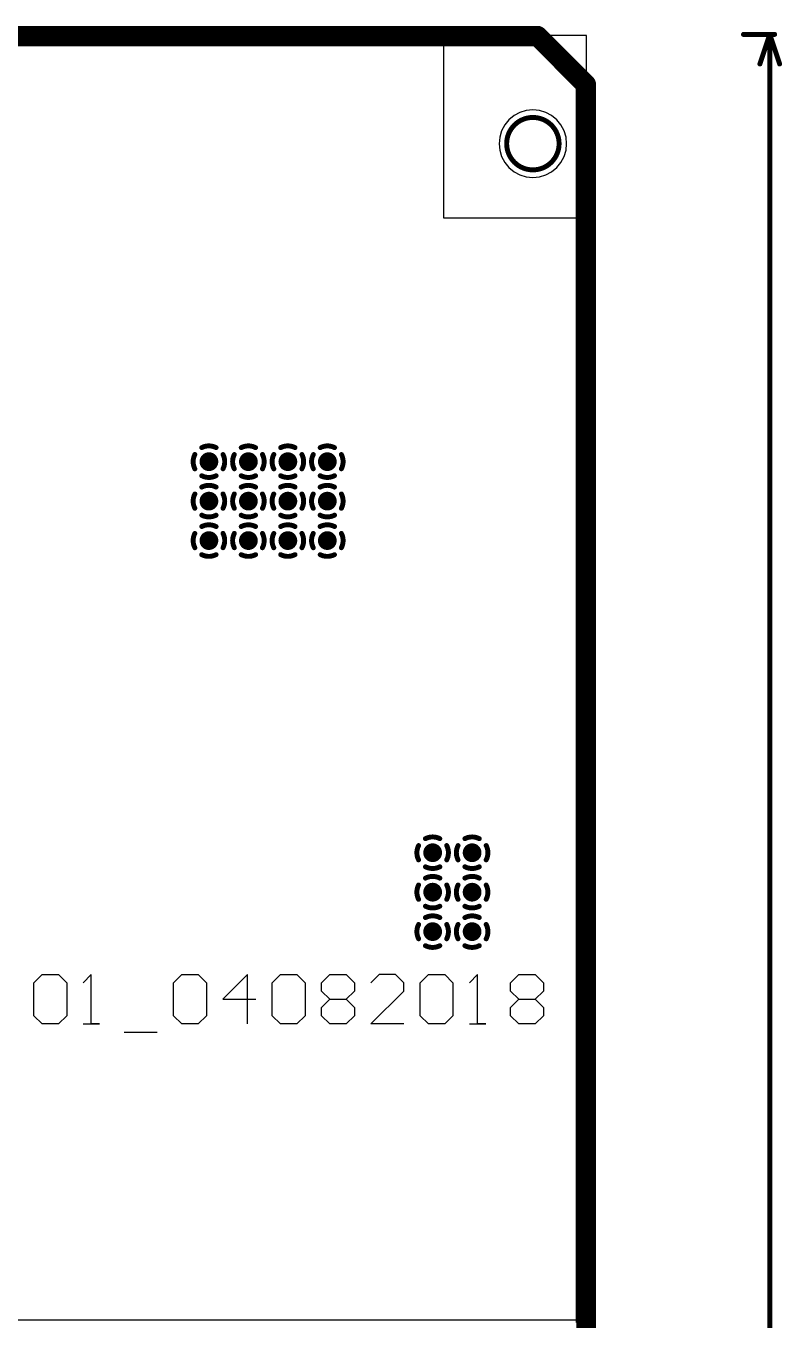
# Model space of a CAD drawing. Header units: millimetres. Extents: x 6.83 to 16.18, y 4.59 to 12.3.
# Drawn here: x 14.634 to 16.167, y 9.674 to 12.298 of the extents above; entities that cross this region are included whole.
import ezdxf

# ---------------------------------------------------------------- set-up
doc = ezdxf.new("R2010")
doc.units = ezdxf.units.MM
doc.header["$MEASUREMENT"] = 0
for name, color, linetype in [('BottomLayer', 5, 'Continuous'), ('BottomSolder', 6, 'Continuous'), ('InternalPlane1', 76, 'Continuous'), ('InternalPlane2', 16, 'Continuous'), ('KeepOutLayer', 6, 'Continuous'), ('Mechanical1', 6, 'Continuous'), ('MultiLayer', 9, 'Continuous'), ('TopLayer', 1, 'Continuous'), ('TopOverlay', 2, 'Continuous'), ('TopSolder', 216, 'Continuous'), ('ViaHoleLayer', 16, 'Continuous')]:
    doc.layers.add(name, color=color, linetype=linetype)

msp = doc.modelspace()

# ---------------------------------------------------------------- linework, layer by layer
at = {"layer": 'BottomLayer'}
for p, q in [((7.1247, 12.2624), (15.6656, 12.2624)), ((15.6656, 12.2624), (15.7548, 12.1732)), ((15.7548, 12.1732), (15.7548, 9.6739)), ((15.6359, 12.1224), (15.6241, 12.1161)), ((15.6488, 12.1263), (15.6359, 12.1224)), ((15.6621, 12.1276), (15.6488, 12.1263)), ((15.6755, 12.1263), (15.6621, 12.1276)), ((15.6883, 12.1224), (15.6755, 12.1263)), ((15.7002, 12.1161), (15.6883, 12.1224)), ((15.6052, 12.0972), (15.5988, 12.0854)), ((15.6137, 12.1076), (15.6052, 12.0972)), ((15.6241, 12.1161), (15.6137, 12.1076)), ((15.7105, 12.1076), (15.7002, 12.1161)), ((15.7191, 12.0972), (15.7105, 12.1076)), ((15.7254, 12.0854), (15.7191, 12.0972)), ((15.595, 12.0725), (15.5936, 12.0592)), ((15.5988, 12.0854), (15.595, 12.0725)), ((15.7293, 12.0725), (15.7254, 12.0854)), ((15.7306, 12.0592), (15.7293, 12.0725)), ((15.5936, 12.0592), (15.595, 12.0458)), ((15.595, 12.0458), (15.5988, 12.033)), ((15.7254, 12.033), (15.7293, 12.0458)), ((15.7293, 12.0458), (15.7306, 12.0592)), ((15.5988, 12.033), (15.6052, 12.0211)), ((15.6052, 12.0211), (15.6137, 12.0107)), ((15.7105, 12.0107), (15.7191, 12.0211)), ((15.7191, 12.0211), (15.7254, 12.033)), ((15.6137, 12.0107), (15.6241, 12.0022)), ((15.6241, 12.0022), (15.6359, 11.9959)), ((15.6359, 11.9959), (15.6488, 11.992)), ((15.6488, 11.992), (15.6621, 11.9907)), ((15.6621, 11.9907), (15.6755, 11.992)), ((15.6755, 11.992), (15.6883, 11.9959)), ((15.6883, 11.9959), (15.7002, 12.0022)), ((15.7002, 12.0022), (15.7105, 12.0107))]:
    msp.add_line(p, q, dxfattribs=at)
at = {"layer": 'BottomLayer', "const_width": 0.015}
for points in [[(14.998, 11.4145, 1), (15.013, 11.4145, 1)], [(15.078, 11.4145, 1), (15.093, 11.4145, 1)], [(15.158, 11.4145, 1), (15.173, 11.4145, 1)], [(15.238, 11.4145, 1), (15.253, 11.4145, 1)], [(14.998, 11.3345, 1), (15.013, 11.3345, 1)], [(15.078, 11.3345, 1), (15.093, 11.3345, 1)], [(15.158, 11.3345, 1), (15.173, 11.3345, 1)], [(15.238, 11.3345, 1), (15.253, 11.3345, 1)], [(14.998, 11.2545, 1), (15.013, 11.2545, 1)], [(15.078, 11.2545, 1), (15.093, 11.2545, 1)], [(15.158, 11.2545, 1), (15.173, 11.2545, 1)], [(15.238, 11.2545, 1), (15.253, 11.2545, 1)], [(15.4515, 10.6217, 1), (15.4665, 10.6217, 1)], [(15.5315, 10.6217, 1), (15.5465, 10.6217, 1)], [(15.4515, 10.5417, 1), (15.4665, 10.5417, 1)], [(15.5315, 10.5417, 1), (15.5465, 10.5417, 1)], [(15.4515, 10.4617, 1), (15.4665, 10.4617, 1)], [(15.5315, 10.4617, 1), (15.5465, 10.4617, 1)]]:
    msp.add_lwpolyline(points, format="xyb", close=True, dxfattribs=at)
at = {"layer": 'BottomSolder', "const_width": 0.019}
for points in [[(14.996, 11.4145, 1), (15.015, 11.4145, 1)], [(15.076, 11.4145, 1), (15.095, 11.4145, 1)], [(15.156, 11.4145, 1), (15.175, 11.4145, 1)], [(15.236, 11.4145, 1), (15.255, 11.4145, 1)], [(14.996, 11.3345, 1), (15.015, 11.3345, 1)], [(15.076, 11.3345, 1), (15.095, 11.3345, 1)], [(15.156, 11.3345, 1), (15.175, 11.3345, 1)], [(15.236, 11.3345, 1), (15.255, 11.3345, 1)], [(14.996, 11.2545, 1), (15.015, 11.2545, 1)], [(15.076, 11.2545, 1), (15.095, 11.2545, 1)], [(15.156, 11.2545, 1), (15.175, 11.2545, 1)], [(15.236, 11.2545, 1), (15.255, 11.2545, 1)], [(15.4495, 10.6217, 1), (15.4685, 10.6217, 1)], [(15.5295, 10.6217, 1), (15.5485, 10.6217, 1)], [(15.4495, 10.5417, 1), (15.4685, 10.5417, 1)], [(15.5295, 10.5417, 1), (15.5485, 10.5417, 1)], [(15.4495, 10.4617, 1), (15.4685, 10.4617, 1)], [(15.5295, 10.4617, 1), (15.5485, 10.4617, 1)]]:
    msp.add_lwpolyline(points, format="xyb", close=True, dxfattribs=at)
at = {"layer": 'InternalPlane1'}
for p, q in [((7.1287, 12.2579), (15.6633, 12.2579)), ((15.6633, 12.2579), (15.75, 12.1712)), ((15.75, 12.1712), (15.75, 9.6742)), ((15.75, 9.6742), (12.8226, 9.6742))]:
    msp.add_line(p, q, dxfattribs=at)
at = {"layer": 'InternalPlane1', "const_width": 0.04}
for points in [[(7.1086, 12.278), (15.6716, 12.278)], [(15.6716, 12.278), (15.7701, 12.1796)], [(15.7701, 4.9394), (15.7701, 12.1796)]]:
    msp.add_lwpolyline(points, dxfattribs=at)
at = {"layer": 'InternalPlane1'}
for points, const_width in [([(15.6616, 12.278, 1), (15.6816, 12.278, 1)], 0.02), ([(15.6616, 12.278, 1), (15.6816, 12.278, 1)], 0.02), ([(15.7601, 12.1796, 1), (15.7801, 12.1796, 1)], 0.02), ([(15.7601, 12.1796, 1), (15.7801, 12.1796, 1)], 0.02), ([(14.9885, 11.443, 1), (14.9935, 11.443, 1)], 0.005), ([(15.0175, 11.443, 1), (15.0225, 11.443, 1)], 0.005), ([(15.0685, 11.443, 1), (15.0735, 11.443, 1)], 0.005), ([(15.0975, 11.443, 1), (15.1025, 11.443, 1)], 0.005), ([(15.1485, 11.443, 1), (15.1535, 11.443, 1)], 0.005), ([(15.1775, 11.443, 1), (15.1825, 11.443, 1)], 0.005), ([(15.2285, 11.443, 1), (15.2335, 11.443, 1)], 0.005), ([(15.2575, 11.443, 1), (15.2625, 11.443, 1)], 0.005), ([(14.9745, 11.429, 1), (14.9795, 11.429, 1)], 0.005), ([(15.0315, 11.429, 1), (15.0365, 11.429, 1)], 0.005), ([(15.0545, 11.429, 1), (15.0595, 11.429, 1)], 0.005), ([(15.1115, 11.429, 1), (15.1165, 11.429, 1)], 0.005), ([(15.1345, 11.429, 1), (15.1395, 11.429, 1)], 0.005), ([(15.1915, 11.429, 1), (15.1965, 11.429, 1)], 0.005), ([(15.2145, 11.429, 1), (15.2195, 11.429, 1)], 0.005), ([(15.2715, 11.429, 1), (15.2765, 11.429, 1)], 0.005), ([(14.9745, 11.4, 1), (14.9795, 11.4, 1)], 0.005), ([(14.9885, 11.386, 1), (14.9935, 11.386, 1)], 0.005), ([(15.0175, 11.386, 1), (15.0225, 11.386, 1)], 0.005), ([(15.0315, 11.4, 1), (15.0365, 11.4, 1)], 0.005), ([(15.0545, 11.4, 1), (15.0595, 11.4, 1)], 0.005), ([(15.0685, 11.386, 1), (15.0735, 11.386, 1)], 0.005), ([(15.0975, 11.386, 1), (15.1025, 11.386, 1)], 0.005), ([(15.1115, 11.4, 1), (15.1165, 11.4, 1)], 0.005), ([(15.1345, 11.4, 1), (15.1395, 11.4, 1)], 0.005), ([(15.1485, 11.386, 1), (15.1535, 11.386, 1)], 0.005), ([(15.1775, 11.386, 1), (15.1825, 11.386, 1)], 0.005), ([(15.1915, 11.4, 1), (15.1965, 11.4, 1)], 0.005), ([(15.2145, 11.4, 1), (15.2195, 11.4, 1)], 0.005), ([(15.2285, 11.386, 1), (15.2335, 11.386, 1)], 0.005), ([(15.2575, 11.386, 1), (15.2625, 11.386, 1)], 0.005), ([(15.2715, 11.4, 1), (15.2765, 11.4, 1)], 0.005), ([(14.9885, 11.363, 1), (14.9935, 11.363, 1)], 0.005), ([(15.0175, 11.363, 1), (15.0225, 11.363, 1)], 0.005), ([(15.0685, 11.363, 1), (15.0735, 11.363, 1)], 0.005), ([(15.0975, 11.363, 1), (15.1025, 11.363, 1)], 0.005), ([(15.1485, 11.363, 1), (15.1535, 11.363, 1)], 0.005), ([(15.1775, 11.363, 1), (15.1825, 11.363, 1)], 0.005), ([(15.2285, 11.363, 1), (15.2335, 11.363, 1)], 0.005), ([(15.2575, 11.363, 1), (15.2625, 11.363, 1)], 0.005), ([(14.9745, 11.349, 1), (14.9795, 11.349, 1)], 0.005), ([(15.0315, 11.349, 1), (15.0365, 11.349, 1)], 0.005), ([(15.0545, 11.349, 1), (15.0595, 11.349, 1)], 0.005), ([(15.1115, 11.349, 1), (15.1165, 11.349, 1)], 0.005), ([(15.1345, 11.349, 1), (15.1395, 11.349, 1)], 0.005), ([(15.1915, 11.349, 1), (15.1965, 11.349, 1)], 0.005), ([(15.2145, 11.349, 1), (15.2195, 11.349, 1)], 0.005), ([(15.2715, 11.349, 1), (15.2765, 11.349, 1)], 0.005), ([(14.9745, 11.32, 1), (14.9795, 11.32, 1)], 0.005), ([(14.9885, 11.306, 1), (14.9935, 11.306, 1)], 0.005), ([(15.0175, 11.306, 1), (15.0225, 11.306, 1)], 0.005), ([(15.0315, 11.32, 1), (15.0365, 11.32, 1)], 0.005), ([(15.0545, 11.32, 1), (15.0595, 11.32, 1)], 0.005), ([(15.0685, 11.306, 1), (15.0735, 11.306, 1)], 0.005), ([(15.0975, 11.306, 1), (15.1025, 11.306, 1)], 0.005), ([(15.1115, 11.32, 1), (15.1165, 11.32, 1)], 0.005), ([(15.1345, 11.32, 1), (15.1395, 11.32, 1)], 0.005), ([(15.1485, 11.306, 1), (15.1535, 11.306, 1)], 0.005), ([(15.1775, 11.306, 1), (15.1825, 11.306, 1)], 0.005), ([(15.1915, 11.32, 1), (15.1965, 11.32, 1)], 0.005), ([(15.2145, 11.32, 1), (15.2195, 11.32, 1)], 0.005), ([(15.2285, 11.306, 1), (15.2335, 11.306, 1)], 0.005), ([(15.2575, 11.306, 1), (15.2625, 11.306, 1)], 0.005), ([(15.2715, 11.32, 1), (15.2765, 11.32, 1)], 0.005), ([(14.9885, 11.283, 1), (14.9935, 11.283, 1)], 0.005), ([(15.0175, 11.283, 1), (15.0225, 11.283, 1)], 0.005), ([(15.0685, 11.283, 1), (15.0735, 11.283, 1)], 0.005), ([(15.0975, 11.283, 1), (15.1025, 11.283, 1)], 0.005), ([(15.1485, 11.283, 1), (15.1535, 11.283, 1)], 0.005), ([(15.1775, 11.283, 1), (15.1825, 11.283, 1)], 0.005), ([(15.2285, 11.283, 1), (15.2335, 11.283, 1)], 0.005), ([(15.2575, 11.283, 1), (15.2625, 11.283, 1)], 0.005), ([(14.9745, 11.269, 1), (14.9795, 11.269, 1)], 0.005), ([(15.0315, 11.269, 1), (15.0365, 11.269, 1)], 0.005), ([(15.0545, 11.269, 1), (15.0595, 11.269, 1)], 0.005), ([(15.1115, 11.269, 1), (15.1165, 11.269, 1)], 0.005), ([(15.1345, 11.269, 1), (15.1395, 11.269, 1)], 0.005), ([(15.1915, 11.269, 1), (15.1965, 11.269, 1)], 0.005), ([(15.2145, 11.269, 1), (15.2195, 11.269, 1)], 0.005), ([(15.2715, 11.269, 1), (15.2765, 11.269, 1)], 0.005), ([(14.9745, 11.24, 1), (14.9795, 11.24, 1)], 0.005), ([(14.9885, 11.226, 1), (14.9935, 11.226, 1)], 0.005), ([(15.0175, 11.226, 1), (15.0225, 11.226, 1)], 0.005), ([(15.0315, 11.24, 1), (15.0365, 11.24, 1)], 0.005), ([(15.0545, 11.24, 1), (15.0595, 11.24, 1)], 0.005), ([(15.0685, 11.226, 1), (15.0735, 11.226, 1)], 0.005), ([(15.0975, 11.226, 1), (15.1025, 11.226, 1)], 0.005), ([(15.1115, 11.24, 1), (15.1165, 11.24, 1)], 0.005), ([(15.1345, 11.24, 1), (15.1395, 11.24, 1)], 0.005), ([(15.1485, 11.226, 1), (15.1535, 11.226, 1)], 0.005), ([(15.1775, 11.226, 1), (15.1825, 11.226, 1)], 0.005), ([(15.1915, 11.24, 1), (15.1965, 11.24, 1)], 0.005), ([(15.2145, 11.24, 1), (15.2195, 11.24, 1)], 0.005), ([(15.2285, 11.226, 1), (15.2335, 11.226, 1)], 0.005), ([(15.2575, 11.226, 1), (15.2625, 11.226, 1)], 0.005), ([(15.2715, 11.24, 1), (15.2765, 11.24, 1)], 0.005), ([(15.4419, 10.6502, 1), (15.4469, 10.6502, 1)], 0.005), ([(15.471, 10.6502, 1), (15.476, 10.6502, 1)], 0.005), ([(15.5219, 10.6502, 1), (15.5269, 10.6502, 1)], 0.005), ([(15.551, 10.6502, 1), (15.556, 10.6502, 1)], 0.005), ([(15.428, 10.6362, 1), (15.433, 10.6362, 1)], 0.005), ([(15.485, 10.6362, 1), (15.49, 10.6362, 1)], 0.005), ([(15.508, 10.6362, 1), (15.513, 10.6362, 1)], 0.005), ([(15.565, 10.6362, 1), (15.57, 10.6362, 1)], 0.005), ([(15.428, 10.6072, 1), (15.433, 10.6072, 1)], 0.005), ([(15.485, 10.6072, 1), (15.49, 10.6072, 1)], 0.005), ([(15.508, 10.6072, 1), (15.513, 10.6072, 1)], 0.005), ([(15.565, 10.6072, 1), (15.57, 10.6072, 1)], 0.005), ([(15.4419, 10.5932, 1), (15.4469, 10.5932, 1)], 0.005), ([(15.4419, 10.5702, 1), (15.4469, 10.5702, 1)], 0.005), ([(15.471, 10.5932, 1), (15.476, 10.5932, 1)], 0.005), ([(15.471, 10.5702, 1), (15.476, 10.5702, 1)], 0.005), ([(15.5219, 10.5932, 1), (15.5269, 10.5932, 1)], 0.005), ([(15.5219, 10.5702, 1), (15.5269, 10.5702, 1)], 0.005), ([(15.551, 10.5932, 1), (15.556, 10.5932, 1)], 0.005), ([(15.551, 10.5702, 1), (15.556, 10.5702, 1)], 0.005), ([(15.428, 10.5562, 1), (15.433, 10.5562, 1)], 0.005), ([(15.485, 10.5562, 1), (15.49, 10.5562, 1)], 0.005), ([(15.508, 10.5562, 1), (15.513, 10.5562, 1)], 0.005), ([(15.565, 10.5562, 1), (15.57, 10.5562, 1)], 0.005), ([(15.428, 10.5272, 1), (15.433, 10.5272, 1)], 0.005), ([(15.485, 10.5272, 1), (15.49, 10.5272, 1)], 0.005), ([(15.508, 10.5272, 1), (15.513, 10.5272, 1)], 0.005), ([(15.565, 10.5272, 1), (15.57, 10.5272, 1)], 0.005), ([(15.4419, 10.5132, 1), (15.4469, 10.5132, 1)], 0.005), ([(15.471, 10.5132, 1), (15.476, 10.5132, 1)], 0.005), ([(15.5219, 10.5132, 1), (15.5269, 10.5132, 1)], 0.005), ([(15.551, 10.5132, 1), (15.556, 10.5132, 1)], 0.005), ([(15.428, 10.4762, 1), (15.433, 10.4762, 1)], 0.005), ([(15.4419, 10.4902, 1), (15.4469, 10.4902, 1)], 0.005), ([(15.471, 10.4902, 1), (15.476, 10.4902, 1)], 0.005), ([(15.485, 10.4762, 1), (15.49, 10.4762, 1)], 0.005), ([(15.508, 10.4762, 1), (15.513, 10.4762, 1)], 0.005), ([(15.5219, 10.4902, 1), (15.5269, 10.4902, 1)], 0.005), ([(15.551, 10.4902, 1), (15.556, 10.4902, 1)], 0.005), ([(15.565, 10.4762, 1), (15.57, 10.4762, 1)], 0.005), ([(15.428, 10.4472, 1), (15.433, 10.4472, 1)], 0.005), ([(15.485, 10.4472, 1), (15.49, 10.4472, 1)], 0.005), ([(15.508, 10.4472, 1), (15.513, 10.4472, 1)], 0.005), ([(15.565, 10.4472, 1), (15.57, 10.4472, 1)], 0.005), ([(15.4419, 10.4332, 1), (15.4469, 10.4332, 1)], 0.005), ([(15.471, 10.4332, 1), (15.476, 10.4332, 1)], 0.005), ([(15.5219, 10.4332, 1), (15.5269, 10.4332, 1)], 0.005), ([(15.551, 10.4332, 1), (15.556, 10.4332, 1)], 0.005)]:
    msp.add_lwpolyline(points, format="xyb", close=True, dxfattribs=dict(at, const_width=const_width))
at = {"layer": 'InternalPlane1', "const_width": 0.01}
for points in [[(14.991, 11.443, -0.240079), (15.02, 11.443)], [(15.071, 11.443, -0.240079), (15.1, 11.443)], [(15.151, 11.443, -0.240079), (15.18, 11.443)], [(15.231, 11.443, -0.240079), (15.26, 11.443)], [(14.977, 11.4, -0.240079), (14.977, 11.429)], [(15.034, 11.429, -0.240079), (15.034, 11.4)], [(15.057, 11.4, -0.240079), (15.057, 11.429)], [(15.114, 11.429, -0.240079), (15.114, 11.4)], [(15.137, 11.4, -0.240079), (15.137, 11.429)], [(15.194, 11.429, -0.240079), (15.194, 11.4)], [(15.217, 11.4, -0.240079), (15.217, 11.429)], [(15.274, 11.429, -0.240079), (15.274, 11.4)], [(15.02, 11.386, -0.240079), (14.991, 11.386)], [(15.1, 11.386, -0.240079), (15.071, 11.386)], [(15.18, 11.386, -0.240079), (15.151, 11.386)], [(15.26, 11.386, -0.240079), (15.231, 11.386)], [(14.991, 11.363, -0.240079), (15.02, 11.363)], [(15.071, 11.363, -0.240079), (15.1, 11.363)], [(15.151, 11.363, -0.240079), (15.18, 11.363)], [(15.231, 11.363, -0.240079), (15.26, 11.363)], [(14.977, 11.32, -0.240079), (14.977, 11.349)], [(15.034, 11.349, -0.240079), (15.034, 11.32)], [(15.057, 11.32, -0.240079), (15.057, 11.349)], [(15.114, 11.349, -0.240079), (15.114, 11.32)], [(15.137, 11.32, -0.240079), (15.137, 11.349)], [(15.194, 11.349, -0.240079), (15.194, 11.32)], [(15.217, 11.32, -0.240079), (15.217, 11.349)], [(15.274, 11.349, -0.240079), (15.274, 11.32)], [(15.02, 11.306, -0.240079), (14.991, 11.306)], [(15.1, 11.306, -0.240079), (15.071, 11.306)], [(15.18, 11.306, -0.240079), (15.151, 11.306)], [(15.26, 11.306, -0.240079), (15.231, 11.306)], [(14.991, 11.283, -0.240079), (15.02, 11.283)], [(15.071, 11.283, -0.240079), (15.1, 11.283)], [(15.151, 11.283, -0.240079), (15.18, 11.283)], [(15.231, 11.283, -0.240079), (15.26, 11.283)], [(14.977, 11.24, -0.240079), (14.977, 11.269)], [(15.034, 11.269, -0.240079), (15.034, 11.24)], [(15.057, 11.24, -0.240079), (15.057, 11.269)], [(15.114, 11.269, -0.240079), (15.114, 11.24)], [(15.137, 11.24, -0.240079), (15.137, 11.269)], [(15.194, 11.269, -0.240079), (15.194, 11.24)], [(15.217, 11.24, -0.240079), (15.217, 11.269)], [(15.274, 11.269, -0.240079), (15.274, 11.24)], [(15.02, 11.226, -0.240079), (14.991, 11.226)], [(15.1, 11.226, -0.240079), (15.071, 11.226)], [(15.18, 11.226, -0.240079), (15.151, 11.226)], [(15.26, 11.226, -0.240079), (15.231, 11.226)], [(15.4444, 10.6502, -0.240079), (15.4735, 10.6502)], [(15.5244, 10.6502, -0.240079), (15.5535, 10.6502)], [(15.4305, 10.6072, -0.240079), (15.4305, 10.6362)], [(15.4875, 10.6362, -0.240079), (15.4875, 10.6072)], [(15.5105, 10.6072, -0.240079), (15.5105, 10.6362)], [(15.5675, 10.6362, -0.240079), (15.5675, 10.6072)], [(15.4735, 10.5932, -0.240079), (15.4444, 10.5932)], [(15.4444, 10.5702, -0.240079), (15.4735, 10.5702)], [(15.5535, 10.5932, -0.240079), (15.5244, 10.5932)], [(15.5244, 10.5702, -0.240079), (15.5535, 10.5702)], [(15.4305, 10.5272, -0.240079), (15.4305, 10.5562)], [(15.4875, 10.5562, -0.240079), (15.4875, 10.5272)], [(15.5105, 10.5272, -0.240079), (15.5105, 10.5562)], [(15.5675, 10.5562, -0.240079), (15.5675, 10.5272)], [(15.4735, 10.5132, -0.240079), (15.4444, 10.5132)], [(15.4444, 10.4902, -0.240079), (15.4735, 10.4902)], [(15.5535, 10.5132, -0.240079), (15.5244, 10.5132)], [(15.5244, 10.4902, -0.240079), (15.5535, 10.4902)], [(15.4305, 10.4472, -0.240079), (15.4305, 10.4762)], [(15.4875, 10.4762, -0.240079), (15.4875, 10.4472)], [(15.5105, 10.4472, -0.240079), (15.5105, 10.4762)], [(15.5675, 10.4762, -0.240079), (15.5675, 10.4472)], [(15.4735, 10.4332, -0.240079), (15.4444, 10.4332)], [(15.5535, 10.4332, -0.240079), (15.5244, 10.4332)]]:
    msp.add_lwpolyline(points, format="xyb", dxfattribs=at)
at = {"layer": 'InternalPlane2'}
for p, q in [((7.1287, 12.2579), (15.6633, 12.2579)), ((15.6633, 12.2579), (15.75, 12.1712)), ((15.75, 12.1712), (15.75, 9.6692))]:
    msp.add_line(p, q, dxfattribs=at)
at = {"layer": 'InternalPlane2', "const_width": 0.04}
for points in [[(7.1086, 12.278), (15.6716, 12.278)], [(15.6716, 12.278), (15.7701, 12.1796)], [(15.7701, 4.9394), (15.7701, 12.1796)]]:
    msp.add_lwpolyline(points, dxfattribs=at)
at = {"layer": 'InternalPlane2'}
for points, const_width in [([(15.6616, 12.278, 1), (15.6816, 12.278, 1)], 0.02), ([(15.6616, 12.278, 1), (15.6816, 12.278, 1)], 0.02), ([(15.7601, 12.1796, 1), (15.7801, 12.1796, 1)], 0.02), ([(15.7601, 12.1796, 1), (15.7801, 12.1796, 1)], 0.02), ([(14.9885, 11.443, 1), (14.9935, 11.443, 1)], 0.005), ([(15.0175, 11.443, 1), (15.0225, 11.443, 1)], 0.005), ([(15.0685, 11.443, 1), (15.0735, 11.443, 1)], 0.005), ([(15.0975, 11.443, 1), (15.1025, 11.443, 1)], 0.005), ([(15.1485, 11.443, 1), (15.1535, 11.443, 1)], 0.005), ([(15.1775, 11.443, 1), (15.1825, 11.443, 1)], 0.005), ([(15.2285, 11.443, 1), (15.2335, 11.443, 1)], 0.005), ([(15.2575, 11.443, 1), (15.2625, 11.443, 1)], 0.005), ([(14.9745, 11.429, 1), (14.9795, 11.429, 1)], 0.005), ([(15.0315, 11.429, 1), (15.0365, 11.429, 1)], 0.005), ([(15.0545, 11.429, 1), (15.0595, 11.429, 1)], 0.005), ([(15.1115, 11.429, 1), (15.1165, 11.429, 1)], 0.005), ([(15.1345, 11.429, 1), (15.1395, 11.429, 1)], 0.005), ([(15.1915, 11.429, 1), (15.1965, 11.429, 1)], 0.005), ([(15.2145, 11.429, 1), (15.2195, 11.429, 1)], 0.005), ([(15.2715, 11.429, 1), (15.2765, 11.429, 1)], 0.005), ([(14.9745, 11.4, 1), (14.9795, 11.4, 1)], 0.005), ([(14.9885, 11.386, 1), (14.9935, 11.386, 1)], 0.005), ([(15.0175, 11.386, 1), (15.0225, 11.386, 1)], 0.005), ([(15.0315, 11.4, 1), (15.0365, 11.4, 1)], 0.005), ([(15.0545, 11.4, 1), (15.0595, 11.4, 1)], 0.005), ([(15.0685, 11.386, 1), (15.0735, 11.386, 1)], 0.005), ([(15.0975, 11.386, 1), (15.1025, 11.386, 1)], 0.005), ([(15.1115, 11.4, 1), (15.1165, 11.4, 1)], 0.005), ([(15.1345, 11.4, 1), (15.1395, 11.4, 1)], 0.005), ([(15.1485, 11.386, 1), (15.1535, 11.386, 1)], 0.005), ([(15.1775, 11.386, 1), (15.1825, 11.386, 1)], 0.005), ([(15.1915, 11.4, 1), (15.1965, 11.4, 1)], 0.005), ([(15.2145, 11.4, 1), (15.2195, 11.4, 1)], 0.005), ([(15.2285, 11.386, 1), (15.2335, 11.386, 1)], 0.005), ([(15.2575, 11.386, 1), (15.2625, 11.386, 1)], 0.005), ([(15.2715, 11.4, 1), (15.2765, 11.4, 1)], 0.005), ([(14.9885, 11.363, 1), (14.9935, 11.363, 1)], 0.005), ([(15.0175, 11.363, 1), (15.0225, 11.363, 1)], 0.005), ([(15.0685, 11.363, 1), (15.0735, 11.363, 1)], 0.005), ([(15.0975, 11.363, 1), (15.1025, 11.363, 1)], 0.005), ([(15.1485, 11.363, 1), (15.1535, 11.363, 1)], 0.005), ([(15.1775, 11.363, 1), (15.1825, 11.363, 1)], 0.005), ([(15.2285, 11.363, 1), (15.2335, 11.363, 1)], 0.005), ([(15.2575, 11.363, 1), (15.2625, 11.363, 1)], 0.005), ([(14.9745, 11.349, 1), (14.9795, 11.349, 1)], 0.005), ([(15.0315, 11.349, 1), (15.0365, 11.349, 1)], 0.005), ([(15.0545, 11.349, 1), (15.0595, 11.349, 1)], 0.005), ([(15.1115, 11.349, 1), (15.1165, 11.349, 1)], 0.005), ([(15.1345, 11.349, 1), (15.1395, 11.349, 1)], 0.005), ([(15.1915, 11.349, 1), (15.1965, 11.349, 1)], 0.005), ([(15.2145, 11.349, 1), (15.2195, 11.349, 1)], 0.005), ([(15.2715, 11.349, 1), (15.2765, 11.349, 1)], 0.005), ([(14.9745, 11.32, 1), (14.9795, 11.32, 1)], 0.005), ([(14.9885, 11.306, 1), (14.9935, 11.306, 1)], 0.005), ([(15.0175, 11.306, 1), (15.0225, 11.306, 1)], 0.005), ([(15.0315, 11.32, 1), (15.0365, 11.32, 1)], 0.005), ([(15.0545, 11.32, 1), (15.0595, 11.32, 1)], 0.005), ([(15.0685, 11.306, 1), (15.0735, 11.306, 1)], 0.005), ([(15.0975, 11.306, 1), (15.1025, 11.306, 1)], 0.005), ([(15.1115, 11.32, 1), (15.1165, 11.32, 1)], 0.005), ([(15.1345, 11.32, 1), (15.1395, 11.32, 1)], 0.005), ([(15.1485, 11.306, 1), (15.1535, 11.306, 1)], 0.005), ([(15.1775, 11.306, 1), (15.1825, 11.306, 1)], 0.005), ([(15.1915, 11.32, 1), (15.1965, 11.32, 1)], 0.005), ([(15.2145, 11.32, 1), (15.2195, 11.32, 1)], 0.005), ([(15.2285, 11.306, 1), (15.2335, 11.306, 1)], 0.005), ([(15.2575, 11.306, 1), (15.2625, 11.306, 1)], 0.005), ([(15.2715, 11.32, 1), (15.2765, 11.32, 1)], 0.005), ([(14.9885, 11.283, 1), (14.9935, 11.283, 1)], 0.005), ([(15.0175, 11.283, 1), (15.0225, 11.283, 1)], 0.005), ([(15.0685, 11.283, 1), (15.0735, 11.283, 1)], 0.005), ([(15.0975, 11.283, 1), (15.1025, 11.283, 1)], 0.005), ([(15.1485, 11.283, 1), (15.1535, 11.283, 1)], 0.005), ([(15.1775, 11.283, 1), (15.1825, 11.283, 1)], 0.005), ([(15.2285, 11.283, 1), (15.2335, 11.283, 1)], 0.005), ([(15.2575, 11.283, 1), (15.2625, 11.283, 1)], 0.005), ([(14.9745, 11.269, 1), (14.9795, 11.269, 1)], 0.005), ([(15.0315, 11.269, 1), (15.0365, 11.269, 1)], 0.005), ([(15.0545, 11.269, 1), (15.0595, 11.269, 1)], 0.005), ([(15.1115, 11.269, 1), (15.1165, 11.269, 1)], 0.005), ([(15.1345, 11.269, 1), (15.1395, 11.269, 1)], 0.005), ([(15.1915, 11.269, 1), (15.1965, 11.269, 1)], 0.005), ([(15.2145, 11.269, 1), (15.2195, 11.269, 1)], 0.005), ([(15.2715, 11.269, 1), (15.2765, 11.269, 1)], 0.005), ([(14.9745, 11.24, 1), (14.9795, 11.24, 1)], 0.005), ([(14.9885, 11.226, 1), (14.9935, 11.226, 1)], 0.005), ([(15.0175, 11.226, 1), (15.0225, 11.226, 1)], 0.005), ([(15.0315, 11.24, 1), (15.0365, 11.24, 1)], 0.005), ([(15.0545, 11.24, 1), (15.0595, 11.24, 1)], 0.005), ([(15.0685, 11.226, 1), (15.0735, 11.226, 1)], 0.005), ([(15.0975, 11.226, 1), (15.1025, 11.226, 1)], 0.005), ([(15.1115, 11.24, 1), (15.1165, 11.24, 1)], 0.005), ([(15.1345, 11.24, 1), (15.1395, 11.24, 1)], 0.005), ([(15.1485, 11.226, 1), (15.1535, 11.226, 1)], 0.005), ([(15.1775, 11.226, 1), (15.1825, 11.226, 1)], 0.005), ([(15.1915, 11.24, 1), (15.1965, 11.24, 1)], 0.005), ([(15.2145, 11.24, 1), (15.2195, 11.24, 1)], 0.005), ([(15.2285, 11.226, 1), (15.2335, 11.226, 1)], 0.005), ([(15.2575, 11.226, 1), (15.2625, 11.226, 1)], 0.005), ([(15.2715, 11.24, 1), (15.2765, 11.24, 1)], 0.005), ([(15.4419, 10.6502, 1), (15.4469, 10.6502, 1)], 0.005), ([(15.471, 10.6502, 1), (15.476, 10.6502, 1)], 0.005), ([(15.5219, 10.6502, 1), (15.5269, 10.6502, 1)], 0.005), ([(15.551, 10.6502, 1), (15.556, 10.6502, 1)], 0.005), ([(15.428, 10.6362, 1), (15.433, 10.6362, 1)], 0.005), ([(15.485, 10.6362, 1), (15.49, 10.6362, 1)], 0.005), ([(15.508, 10.6362, 1), (15.513, 10.6362, 1)], 0.005), ([(15.565, 10.6362, 1), (15.57, 10.6362, 1)], 0.005), ([(15.428, 10.6072, 1), (15.433, 10.6072, 1)], 0.005), ([(15.485, 10.6072, 1), (15.49, 10.6072, 1)], 0.005), ([(15.508, 10.6072, 1), (15.513, 10.6072, 1)], 0.005), ([(15.565, 10.6072, 1), (15.57, 10.6072, 1)], 0.005), ([(15.4419, 10.5932, 1), (15.4469, 10.5932, 1)], 0.005), ([(15.4419, 10.5702, 1), (15.4469, 10.5702, 1)], 0.005), ([(15.471, 10.5932, 1), (15.476, 10.5932, 1)], 0.005), ([(15.471, 10.5702, 1), (15.476, 10.5702, 1)], 0.005), ([(15.5219, 10.5932, 1), (15.5269, 10.5932, 1)], 0.005), ([(15.5219, 10.5702, 1), (15.5269, 10.5702, 1)], 0.005), ([(15.551, 10.5932, 1), (15.556, 10.5932, 1)], 0.005), ([(15.551, 10.5702, 1), (15.556, 10.5702, 1)], 0.005), ([(15.428, 10.5562, 1), (15.433, 10.5562, 1)], 0.005), ([(15.485, 10.5562, 1), (15.49, 10.5562, 1)], 0.005), ([(15.508, 10.5562, 1), (15.513, 10.5562, 1)], 0.005), ([(15.565, 10.5562, 1), (15.57, 10.5562, 1)], 0.005), ([(15.428, 10.5272, 1), (15.433, 10.5272, 1)], 0.005), ([(15.485, 10.5272, 1), (15.49, 10.5272, 1)], 0.005), ([(15.508, 10.5272, 1), (15.513, 10.5272, 1)], 0.005), ([(15.565, 10.5272, 1), (15.57, 10.5272, 1)], 0.005), ([(15.4419, 10.5132, 1), (15.4469, 10.5132, 1)], 0.005), ([(15.471, 10.5132, 1), (15.476, 10.5132, 1)], 0.005), ([(15.5219, 10.5132, 1), (15.5269, 10.5132, 1)], 0.005), ([(15.551, 10.5132, 1), (15.556, 10.5132, 1)], 0.005), ([(15.428, 10.4762, 1), (15.433, 10.4762, 1)], 0.005), ([(15.4419, 10.4902, 1), (15.4469, 10.4902, 1)], 0.005), ([(15.471, 10.4902, 1), (15.476, 10.4902, 1)], 0.005), ([(15.485, 10.4762, 1), (15.49, 10.4762, 1)], 0.005), ([(15.508, 10.4762, 1), (15.513, 10.4762, 1)], 0.005), ([(15.5219, 10.4902, 1), (15.5269, 10.4902, 1)], 0.005), ([(15.551, 10.4902, 1), (15.556, 10.4902, 1)], 0.005), ([(15.565, 10.4762, 1), (15.57, 10.4762, 1)], 0.005), ([(15.428, 10.4472, 1), (15.433, 10.4472, 1)], 0.005), ([(15.485, 10.4472, 1), (15.49, 10.4472, 1)], 0.005), ([(15.508, 10.4472, 1), (15.513, 10.4472, 1)], 0.005), ([(15.565, 10.4472, 1), (15.57, 10.4472, 1)], 0.005), ([(15.4419, 10.4332, 1), (15.4469, 10.4332, 1)], 0.005), ([(15.471, 10.4332, 1), (15.476, 10.4332, 1)], 0.005), ([(15.5219, 10.4332, 1), (15.5269, 10.4332, 1)], 0.005), ([(15.551, 10.4332, 1), (15.556, 10.4332, 1)], 0.005)]:
    msp.add_lwpolyline(points, format="xyb", close=True, dxfattribs=dict(at, const_width=const_width))
at = {"layer": 'InternalPlane2', "const_width": 0.01}
for points in [[(14.991, 11.443, -0.240079), (15.02, 11.443)], [(15.071, 11.443, -0.240079), (15.1, 11.443)], [(15.151, 11.443, -0.240079), (15.18, 11.443)], [(15.231, 11.443, -0.240079), (15.26, 11.443)], [(14.977, 11.4, -0.240079), (14.977, 11.429)], [(15.034, 11.429, -0.240079), (15.034, 11.4)], [(15.057, 11.4, -0.240079), (15.057, 11.429)], [(15.114, 11.429, -0.240079), (15.114, 11.4)], [(15.137, 11.4, -0.240079), (15.137, 11.429)], [(15.194, 11.429, -0.240079), (15.194, 11.4)], [(15.217, 11.4, -0.240079), (15.217, 11.429)], [(15.274, 11.429, -0.240079), (15.274, 11.4)], [(15.02, 11.386, -0.240079), (14.991, 11.386)], [(15.1, 11.386, -0.240079), (15.071, 11.386)], [(15.18, 11.386, -0.240079), (15.151, 11.386)], [(15.26, 11.386, -0.240079), (15.231, 11.386)], [(14.991, 11.363, -0.240079), (15.02, 11.363)], [(15.071, 11.363, -0.240079), (15.1, 11.363)], [(15.151, 11.363, -0.240079), (15.18, 11.363)], [(15.231, 11.363, -0.240079), (15.26, 11.363)], [(14.977, 11.32, -0.240079), (14.977, 11.349)], [(15.034, 11.349, -0.240079), (15.034, 11.32)], [(15.057, 11.32, -0.240079), (15.057, 11.349)], [(15.114, 11.349, -0.240079), (15.114, 11.32)], [(15.137, 11.32, -0.240079), (15.137, 11.349)], [(15.194, 11.349, -0.240079), (15.194, 11.32)], [(15.217, 11.32, -0.240079), (15.217, 11.349)], [(15.274, 11.349, -0.240079), (15.274, 11.32)], [(15.02, 11.306, -0.240079), (14.991, 11.306)], [(15.1, 11.306, -0.240079), (15.071, 11.306)], [(15.18, 11.306, -0.240079), (15.151, 11.306)], [(15.26, 11.306, -0.240079), (15.231, 11.306)], [(14.991, 11.283, -0.240079), (15.02, 11.283)], [(15.071, 11.283, -0.240079), (15.1, 11.283)], [(15.151, 11.283, -0.240079), (15.18, 11.283)], [(15.231, 11.283, -0.240079), (15.26, 11.283)], [(14.977, 11.24, -0.240079), (14.977, 11.269)], [(15.034, 11.269, -0.240079), (15.034, 11.24)], [(15.057, 11.24, -0.240079), (15.057, 11.269)], [(15.114, 11.269, -0.240079), (15.114, 11.24)], [(15.137, 11.24, -0.240079), (15.137, 11.269)], [(15.194, 11.269, -0.240079), (15.194, 11.24)], [(15.217, 11.24, -0.240079), (15.217, 11.269)], [(15.274, 11.269, -0.240079), (15.274, 11.24)], [(15.02, 11.226, -0.240079), (14.991, 11.226)], [(15.1, 11.226, -0.240079), (15.071, 11.226)], [(15.18, 11.226, -0.240079), (15.151, 11.226)], [(15.26, 11.226, -0.240079), (15.231, 11.226)], [(15.4444, 10.6502, -0.240079), (15.4735, 10.6502)], [(15.5244, 10.6502, -0.240079), (15.5535, 10.6502)], [(15.4305, 10.6072, -0.240079), (15.4305, 10.6362)], [(15.4875, 10.6362, -0.240079), (15.4875, 10.6072)], [(15.5105, 10.6072, -0.240079), (15.5105, 10.6362)], [(15.5675, 10.6362, -0.240079), (15.5675, 10.6072)], [(15.4735, 10.5932, -0.240079), (15.4444, 10.5932)], [(15.4444, 10.5702, -0.240079), (15.4735, 10.5702)], [(15.5535, 10.5932, -0.240079), (15.5244, 10.5932)], [(15.5244, 10.5702, -0.240079), (15.5535, 10.5702)], [(15.4305, 10.5272, -0.240079), (15.4305, 10.5562)], [(15.4875, 10.5562, -0.240079), (15.4875, 10.5272)], [(15.5105, 10.5272, -0.240079), (15.5105, 10.5562)], [(15.5675, 10.5562, -0.240079), (15.5675, 10.5272)], [(15.4735, 10.5132, -0.240079), (15.4444, 10.5132)], [(15.4444, 10.4902, -0.240079), (15.4735, 10.4902)], [(15.5535, 10.5132, -0.240079), (15.5244, 10.5132)], [(15.5244, 10.4902, -0.240079), (15.5535, 10.4902)], [(15.4305, 10.4472, -0.240079), (15.4305, 10.4762)], [(15.4875, 10.4762, -0.240079), (15.4875, 10.4472)], [(15.5105, 10.4472, -0.240079), (15.5105, 10.4762)], [(15.5675, 10.4762, -0.240079), (15.5675, 10.4472)], [(15.4735, 10.4332, -0.240079), (15.4444, 10.4332)], [(15.5535, 10.4332, -0.240079), (15.5244, 10.4332)]]:
    msp.add_lwpolyline(points, format="xyb", dxfattribs=at)
at = {"layer": 'KeepOutLayer', "const_width": 0.01}
for points in [[(7.1086, 12.278), (15.6716, 12.278)], [(7.1094, 12.2777), (15.6723, 12.2777)], [(15.6716, 12.278), (15.7701, 12.1796)], [(15.6723, 12.2777), (15.7708, 12.1792)], [(15.7701, 4.9394), (15.7701, 12.1796)], [(15.7708, 4.9391), (15.7708, 12.1792)]]:
    msp.add_lwpolyline(points, dxfattribs=at)
at = {"layer": 'KeepOutLayer'}
for points, const_width in [([(15.6691, 12.278, 1), (15.6741, 12.278, 1)], 0.005), ([(15.6691, 12.278, 1), (15.6741, 12.278, 1)], 0.005), ([(15.6698, 12.2777, 1), (15.6748, 12.2777, 1)], 0.005), ([(15.6698, 12.2777, 1), (15.6748, 12.2777, 1)], 0.005), ([(15.7676, 12.1796, 1), (15.7726, 12.1796, 1)], 0.005), ([(15.7676, 12.1796, 1), (15.7726, 12.1796, 1)], 0.005), ([(15.7683, 12.1792, 1), (15.7733, 12.1792, 1)], 0.005), ([(15.7683, 12.1792, 1), (15.7733, 12.1792, 1)], 0.005), ([(15.7153, 12.0592, 1), (15.609, 12.0592, 1)], 0.01), ([(15.6065, 12.0592, 1), (15.6115, 12.0592, 1)], 0.005), ([(15.7128, 12.0592, 1), (15.7178, 12.0592, 1)], 0.005)]:
    msp.add_lwpolyline(points, format="xyb", close=True, dxfattribs=dict(at, const_width=const_width))
at = {"layer": 'Mechanical1', "const_width": 0.01}
for points in [[(7.1094, 12.2777), (15.6723, 12.2777)], [(15.6723, 12.2777), (15.7708, 12.1792)], [(15.7708, 4.9391), (15.7708, 12.1792)]]:
    msp.add_lwpolyline(points, dxfattribs=at)
at = {"layer": 'Mechanical1'}
for points, const_width in [([(15.6698, 12.2777, 1), (15.6748, 12.2777, 1)], 0.005), ([(15.6698, 12.2777, 1), (15.6748, 12.2777, 1)], 0.005), ([(15.7683, 12.1792, 1), (15.7733, 12.1792, 1)], 0.005), ([(15.7683, 12.1792, 1), (15.7733, 12.1792, 1)], 0.005), ([(15.7153, 12.0592, 1), (15.609, 12.0592, 1)], 0.01), ([(15.6065, 12.0592, 1), (15.6115, 12.0592, 1)], 0.005), ([(15.7128, 12.0592, 1), (15.7178, 12.0592, 1)], 0.005)]:
    msp.add_lwpolyline(points, format="xyb", close=True, dxfattribs=dict(at, const_width=const_width))
at = {"layer": 'MultiLayer', "const_width": 0.015}
for points in [[(14.998, 11.4145, 1), (15.013, 11.4145, 1)], [(15.078, 11.4145, 1), (15.093, 11.4145, 1)], [(15.158, 11.4145, 1), (15.173, 11.4145, 1)], [(15.238, 11.4145, 1), (15.253, 11.4145, 1)], [(14.998, 11.3345, 1), (15.013, 11.3345, 1)], [(15.078, 11.3345, 1), (15.093, 11.3345, 1)], [(15.158, 11.3345, 1), (15.173, 11.3345, 1)], [(15.238, 11.3345, 1), (15.253, 11.3345, 1)], [(14.998, 11.2545, 1), (15.013, 11.2545, 1)], [(15.078, 11.2545, 1), (15.093, 11.2545, 1)], [(15.158, 11.2545, 1), (15.173, 11.2545, 1)], [(15.238, 11.2545, 1), (15.253, 11.2545, 1)], [(15.4515, 10.6217, 1), (15.4665, 10.6217, 1)], [(15.5315, 10.6217, 1), (15.5465, 10.6217, 1)], [(15.4515, 10.5417, 1), (15.4665, 10.5417, 1)], [(15.5315, 10.5417, 1), (15.5465, 10.5417, 1)], [(15.4515, 10.4617, 1), (15.4665, 10.4617, 1)], [(15.5315, 10.4617, 1), (15.5465, 10.4617, 1)]]:
    msp.add_lwpolyline(points, format="xyb", close=True, dxfattribs=at)
at = {"layer": 'TopLayer'}
for p, q in [((7.3981, 12.2624), (15.4811, 12.2624)), ((15.7711, 12.2784), (15.4811, 12.2784)), ((15.4811, 12.2784), (15.4811, 11.9088)), ((15.4811, 12.2624), (15.4811, 11.9088)), ((15.7711, 11.9088), (15.7711, 12.2784)), ((15.4811, 11.9088), (15.7711, 11.9088)), ((15.4811, 11.9088), (15.7548, 11.9088)), ((15.7548, 11.9088), (15.7548, 9.6742)), ((15.7548, 9.6742), (14.366, 9.6742))]:
    msp.add_line(p, q, dxfattribs=at)
at = {"layer": 'TopLayer', "const_width": 0.015}
for points in [[(14.998, 11.4145, 1), (15.013, 11.4145, 1)], [(15.078, 11.4145, 1), (15.093, 11.4145, 1)], [(15.158, 11.4145, 1), (15.173, 11.4145, 1)], [(15.238, 11.4145, 1), (15.253, 11.4145, 1)], [(14.998, 11.3345, 1), (15.013, 11.3345, 1)], [(15.078, 11.3345, 1), (15.093, 11.3345, 1)], [(15.158, 11.3345, 1), (15.173, 11.3345, 1)], [(15.238, 11.3345, 1), (15.253, 11.3345, 1)], [(14.998, 11.2545, 1), (15.013, 11.2545, 1)], [(15.078, 11.2545, 1), (15.093, 11.2545, 1)], [(15.158, 11.2545, 1), (15.173, 11.2545, 1)], [(15.238, 11.2545, 1), (15.253, 11.2545, 1)], [(15.4515, 10.6217, 1), (15.4665, 10.6217, 1)], [(15.5315, 10.6217, 1), (15.5465, 10.6217, 1)], [(15.4515, 10.5417, 1), (15.4665, 10.5417, 1)], [(15.5315, 10.5417, 1), (15.5465, 10.5417, 1)], [(15.4515, 10.4617, 1), (15.4665, 10.4617, 1)], [(15.5315, 10.4617, 1), (15.5465, 10.4617, 1)]]:
    msp.add_lwpolyline(points, format="xyb", close=True, dxfattribs=at)
at = {"layer": 'TopOverlay'}
for p, q in [((14.6505, 10.3578), (14.6672, 10.3745)), ((14.6672, 10.3745), (14.7005, 10.3745)), ((14.7005, 10.3745), (14.7172, 10.3578)), ((14.7671, 10.3745), (14.7505, 10.3578)), ((14.7671, 10.2745), (14.7671, 10.3745)), ((14.9338, 10.3578), (14.9504, 10.3745)), ((14.9504, 10.3745), (14.9837, 10.3745)), ((14.9837, 10.3745), (15.0004, 10.3578)), ((15.0837, 10.3745), (15.0337, 10.3245)), ((15.0837, 10.2745), (15.0837, 10.3745)), ((15.1337, 10.3578), (15.1503, 10.3745)), ((15.1503, 10.3745), (15.1837, 10.3745)), ((15.1837, 10.3745), (15.2003, 10.3578)), ((15.2337, 10.3578), (15.2503, 10.3745)), ((15.2503, 10.3745), (15.2836, 10.3745)), ((15.2836, 10.3745), (15.3003, 10.3578)), ((15.3503, 10.3745), (15.3336, 10.3578)), ((15.3836, 10.3745), (15.3503, 10.3745)), ((15.4003, 10.3578), (15.3836, 10.3745)), ((15.4336, 10.3578), (15.4503, 10.3745)), ((15.4503, 10.3745), (15.4836, 10.3745)), ((15.4836, 10.3745), (15.5002, 10.3578)), ((15.5502, 10.3745), (15.5336, 10.3578)), ((15.5502, 10.2745), (15.5502, 10.3745)), ((15.6169, 10.3578), (15.6335, 10.3745)), ((15.6335, 10.3745), (15.6668, 10.3745)), ((15.6668, 10.3745), (15.6835, 10.3578)), ((14.6505, 10.2912), (14.6505, 10.3578)), ((14.7172, 10.3578), (14.7172, 10.2912)), ((14.9338, 10.2912), (14.9338, 10.3578)), ((15.0004, 10.3578), (15.0004, 10.2912)), ((15.1337, 10.2912), (15.1337, 10.3578)), ((15.2003, 10.3578), (15.2003, 10.2912)), ((15.2337, 10.3412), (15.2337, 10.3578)), ((15.2503, 10.3245), (15.2337, 10.3412)), ((15.3003, 10.3412), (15.2836, 10.3245)), ((15.3003, 10.3578), (15.3003, 10.3412)), ((15.3336, 10.2745), (15.4003, 10.3412)), ((15.4003, 10.3412), (15.4003, 10.3578)), ((15.4336, 10.2912), (15.4336, 10.3578)), ((15.5002, 10.3578), (15.5002, 10.2912)), ((15.6169, 10.3412), (15.6169, 10.3578)), ((15.6335, 10.3245), (15.6169, 10.3412)), ((15.6835, 10.3412), (15.6668, 10.3245)), ((15.6835, 10.3578), (15.6835, 10.3412)), ((15.0337, 10.3245), (15.1004, 10.3245)), ((15.2337, 10.3078), (15.2503, 10.3245)), ((15.2503, 10.3245), (15.2836, 10.3245)), ((15.2836, 10.3245), (15.3003, 10.3078)), ((15.6169, 10.3078), (15.6335, 10.3245)), ((15.6335, 10.3245), (15.6668, 10.3245)), ((15.6668, 10.3245), (15.6835, 10.3078)), ((14.6672, 10.2745), (14.6505, 10.2912)), ((14.7172, 10.2912), (14.7005, 10.2745)), ((14.9504, 10.2745), (14.9338, 10.2912)), ((15.0004, 10.2912), (14.9837, 10.2745)), ((15.1503, 10.2745), (15.1337, 10.2912)), ((15.2003, 10.2912), (15.1837, 10.2745)), ((15.2337, 10.2912), (15.2337, 10.3078)), ((15.2503, 10.2745), (15.2337, 10.2912)), ((15.3003, 10.2912), (15.2836, 10.2745)), ((15.3003, 10.3078), (15.3003, 10.2912)), ((15.4503, 10.2745), (15.4336, 10.2912)), ((15.5002, 10.2912), (15.4836, 10.2745)), ((15.6169, 10.2912), (15.6169, 10.3078)), ((15.6335, 10.2745), (15.6169, 10.2912)), ((15.6835, 10.2912), (15.6668, 10.2745)), ((15.6835, 10.3078), (15.6835, 10.2912)), ((14.7005, 10.2745), (14.6672, 10.2745)), ((14.7505, 10.2745), (14.7838, 10.2745)), ((14.7838, 10.2745), (14.7671, 10.2745)), ((14.9837, 10.2745), (14.9504, 10.2745)), ((15.1837, 10.2745), (15.1503, 10.2745)), ((15.2836, 10.2745), (15.2503, 10.2745)), ((15.4003, 10.2745), (15.3336, 10.2745)), ((15.4836, 10.2745), (15.4503, 10.2745)), ((15.5336, 10.2745), (15.5669, 10.2745)), ((15.5669, 10.2745), (15.5502, 10.2745)), ((15.6668, 10.2745), (15.6335, 10.2745)), ((14.8338, 10.2579), (14.9004, 10.2579))]:
    msp.add_line(p, q, dxfattribs=at)
at = {"layer": 'TopOverlay', "const_width": 0.01}
for points in [[(16.089, 12.2807), (16.1523, 12.2807)], [(16.1223, 12.2207), (16.1423, 12.2807)], [(16.1423, 8.7494), (16.1423, 12.2807)], [(16.1423, 12.2807), (16.1623, 12.2207)]]:
    msp.add_lwpolyline(points, dxfattribs=at)
at = {"layer": 'TopOverlay', "const_width": 0.005}
for points in [[(16.0865, 12.2807, 1), (16.0915, 12.2807, 1)], [(16.1398, 12.2807, 1), (16.1448, 12.2807, 1)], [(16.1398, 12.2807, 1), (16.1448, 12.2807, 1)], [(16.1398, 12.2807, 1), (16.1448, 12.2807, 1)], [(16.1498, 12.2807, 1), (16.1548, 12.2807, 1)], [(16.1198, 12.2207, 1), (16.1248, 12.2207, 1)], [(16.1598, 12.2207, 1), (16.1648, 12.2207, 1)]]:
    msp.add_lwpolyline(points, format="xyb", close=True, dxfattribs=at)
at = {"layer": 'TopSolder', "const_width": 0.019}
for points in [[(14.996, 11.4145, 1), (15.015, 11.4145, 1)], [(15.076, 11.4145, 1), (15.095, 11.4145, 1)], [(15.156, 11.4145, 1), (15.175, 11.4145, 1)], [(15.236, 11.4145, 1), (15.255, 11.4145, 1)], [(14.996, 11.3345, 1), (15.015, 11.3345, 1)], [(15.076, 11.3345, 1), (15.095, 11.3345, 1)], [(15.156, 11.3345, 1), (15.175, 11.3345, 1)], [(15.236, 11.3345, 1), (15.255, 11.3345, 1)], [(14.996, 11.2545, 1), (15.015, 11.2545, 1)], [(15.076, 11.2545, 1), (15.095, 11.2545, 1)], [(15.156, 11.2545, 1), (15.175, 11.2545, 1)], [(15.236, 11.2545, 1), (15.255, 11.2545, 1)], [(15.4495, 10.6217, 1), (15.4685, 10.6217, 1)], [(15.5295, 10.6217, 1), (15.5485, 10.6217, 1)], [(15.4495, 10.5417, 1), (15.4685, 10.5417, 1)], [(15.5295, 10.5417, 1), (15.5485, 10.5417, 1)], [(15.4495, 10.4617, 1), (15.4685, 10.4617, 1)], [(15.5295, 10.4617, 1), (15.5485, 10.4617, 1)]]:
    msp.add_lwpolyline(points, format="xyb", close=True, dxfattribs=at)
at = {"layer": 'ViaHoleLayer', "const_width": 0.007}
for points in [[(15.002, 11.4145, 1), (15.009, 11.4145, 1)], [(15.082, 11.4145, 1), (15.089, 11.4145, 1)], [(15.162, 11.4145, 1), (15.169, 11.4145, 1)], [(15.242, 11.4145, 1), (15.249, 11.4145, 1)], [(15.002, 11.3345, 1), (15.009, 11.3345, 1)], [(15.082, 11.3345, 1), (15.089, 11.3345, 1)], [(15.162, 11.3345, 1), (15.169, 11.3345, 1)], [(15.242, 11.3345, 1), (15.249, 11.3345, 1)], [(15.002, 11.2545, 1), (15.009, 11.2545, 1)], [(15.082, 11.2545, 1), (15.089, 11.2545, 1)], [(15.162, 11.2545, 1), (15.169, 11.2545, 1)], [(15.242, 11.2545, 1), (15.249, 11.2545, 1)], [(15.4555, 10.6217, 1), (15.4625, 10.6217, 1)], [(15.5355, 10.6217, 1), (15.5425, 10.6217, 1)], [(15.4555, 10.5417, 1), (15.4625, 10.5417, 1)], [(15.5355, 10.5417, 1), (15.5425, 10.5417, 1)], [(15.4555, 10.4617, 1), (15.4625, 10.4617, 1)], [(15.5355, 10.4617, 1), (15.5425, 10.4617, 1)]]:
    msp.add_lwpolyline(points, format="xyb", close=True, dxfattribs=at)

doc.saveas('drawing.dxf')
